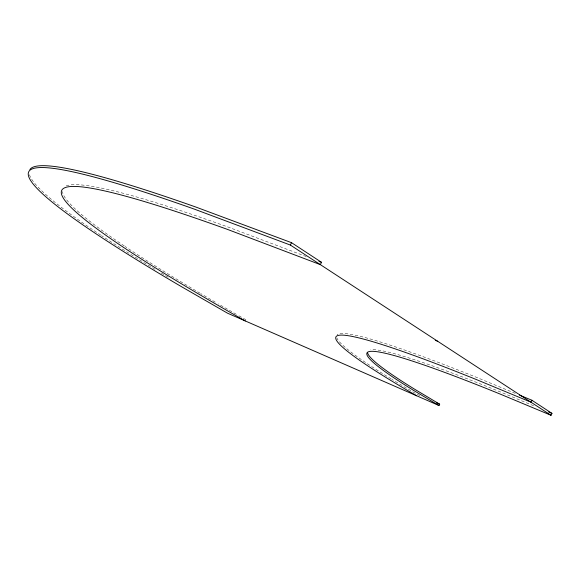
<?xml version="1.0" encoding="UTF-8"?>
<svg xmlns="http://www.w3.org/2000/svg" width="581" height="581" viewBox="0 0 581 581"><rect width="100%" height="100%" fill="white"/><g stroke="black" fill="none" stroke-linecap="round" stroke-linejoin="round"><path stroke-width="0.44" stroke-dasharray="2.9 2.18" d="M306.296 256.577L228.58 227.229A806.297 58.855 25.2 0 0 64.462 186.806M515.245 393.352L477.785 377.868A427.747 29.442 25.4 0 0 337.154 334.903M533.612 405.756L500.299 391.899A387.338 26.544 25.4 0 0 370.685 349.885M419.787 395.523L417.303 394.441A427.747 29.442 25.4 0 1 391.906 379.342M245.894 319.753A806.297 58.855 25.2 0 1 237.084 314.728M236.285 314.27A806.297 58.855 25.2 0 1 218.289 303.885M215.217 302.098A806.297 58.855 25.2 0 1 200.953 293.725M200.147 293.252A806.297 58.855 25.2 0 1 125.14 246.518M124.319 245.966A806.297 58.855 25.2 0 1 62.407 191.607M168.112 277.166A858.217 63.227 25.2 0 1 160.32 272.496M154.953 269.257A858.217 63.227 25.2 0 1 101.493 235.61M100.796 235.152A858.217 63.227 25.2 0 1 29.261 173.864M391.195 378.914A427.747 29.442 25.4 0 1 336.857 337.939"/><path stroke-width="0.87" d="M367.671 353.045A387.338 26.544 25.4 0 0 414.747 389.285L439.664 404.187L439.004 405.538L414.064 390.672A387.367 26.16 25.4 0 1 499.399 393.758L551.028 415.292L551.95 413.382L531.905 400.244L519.407 395.073M531.905 400.244L530.961 402.19L476.87 379.756A427.783 29.014 25.4 0 0 416.642 395.777M29.914 169.536A858.217 63.227 25.2 0 1 195.623 206.967L291.539 242.684L321.496 262.314L320.342 264.631L227.483 229.401A806.377 58.006 25.2 0 0 245.291 320.952M551.028 415.292L290.362 245.051L291.539 242.684M290.362 245.051L194.504 209.182A858.304 62.312 25.2 0 0 181.04 286.418L227.534 313.195L439.004 405.538M318.962 261.363L321.496 262.314M435.263 340.306L437.733 341.301M548.617 411.994L551.95 413.382M436.353 402.742L439.664 404.187"/></g></svg>
